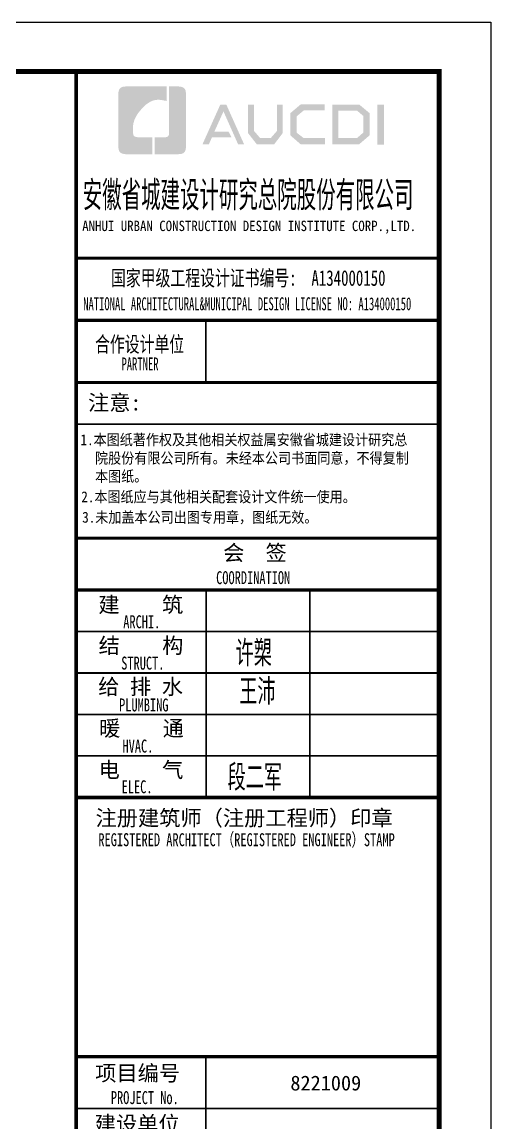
# Model space of a CAD drawing. Extents: x 3002737 to 4077523, y -995787 to -7267.
# Drawn here: x 3142492 to 3151535, y -618647 to -597432 of the extents above; entities that cross this region are included whole.
import ezdxf

# ---------------------------------------------------------------- set-up
doc = ezdxf.new("R2010")
doc.units = 0
doc.header["$LTSCALE"] = 1000
doc.header["$MEASUREMENT"] = 0
doc.layers.get('0').update_dxf_attribs({"linetype": 'CONTINUOUS'})
for name, color, linetype in [('!!电气', 1, 'CONTINUOUS'), ('PUB_TITLE', 4, 'CONTINUOUS'), ('图签文字', 4, 'CONTINUOUS')]:
    doc.layers.add(name, color=color, linetype=linetype)
doc.layers.add('图框', color=147, linetype='CONTINUOUS', lineweight=20)
doc.layers.add('图签', color=147, linetype='CONTINUOUS', lineweight=18)
doc.styles.add('HT', font='simhei.ttf')
doc.styles.add('宋体', font='', dxfattribs={"height": 4})
doc.styles.add('建筑图签-1', font='simhei.ttf', dxfattribs={"width": 0.7})
doc.styles.add('建筑图签-2', font='TXT.shx', dxfattribs={"width": 0.5, "bigfont": 'HZTXT.shx'})
doc.styles.get('宋体').set_extended_font_data('SimSun')

# ---------------------------------------------------------------- blocks, each defined once
blk = doc.blocks.new('院标1')
h = blk.add_hatch(color=150)
h.dxf.hatch_style = 1
h.set_gradient(color1=(33, 113, 253), color2=(33, 113, 253), tint=1, name='INVCURVED')
edge = h.paths.add_edge_path()
edge.add_spline(control_points=[(116373, 648379), (116379, 648379), (116382, 648379), (116391, 648379), (116391, 648379), (116391, 648379), (116616, 648379), (116616, 648379), (116616, 648379), (116616, 648379), (116616, 648054), (116616, 648054), (116616, 648054), (116616, 648054), (116108, 648054), (116108, 648054), (116108, 648054), (116028, 648054), (115963, 648111), (115963, 648199), (115963, 648199), (115963, 648199), (115963, 649215), (115963, 649215), (115963, 649215), (115963, 649295), (116018, 649360), (116108, 649360), (116108, 649360), (116108, 649360), (116897, 649360), (116897, 649360), (116897, 649360), (116897, 649360), (116897, 649080), (116897, 649080), (116897, 649080), (116897, 649080), (116566, 649140), (116356, 648859), (116356, 648859), (116245, 648719), (116240, 648545), (116247, 648466), (116247, 648466), (116254, 648386), (116247, 648466), (116247, 648466), (116247, 648466), (116247, 648466), (116258, 648374), (116373, 648379)], knot_values=[0, 0, 0, 0, 0.071429, 0.071429, 0.071429, 0.107143, 0.142857, 0.142857, 0.142857, 0.178571, 0.214286, 0.214286, 0.214286, 0.25, 0.285714, 0.285714, 0.285714, 0.321429, 0.357143, 0.357143, 0.357143, 0.392857, 0.428571, 0.428571, 0.428571, 0.464286, 0.5, 0.5, 0.5, 0.535714, 0.571429, 0.571429, 0.571429, 0.607143, 0.642857, 0.642857, 0.642857, 0.678571, 0.714286, 0.714286, 0.714286, 0.75, 0.785714, 0.785714, 0.785714, 0.821429, 0.857143, 0.857143, 0.857143, 0.928571, 1, 1, 1, 1], degree=3, periodic=0)
h = blk.add_hatch(color=150)
h.dxf.hatch_style = 1
h.set_gradient(color1=(33, 113, 253), color2=(33, 113, 253), tint=1, name='INVCURVED')
edge = h.paths.add_edge_path()
edge.add_spline(control_points=[(117268, 649215), (117268, 649215), (117268, 648199), (117268, 648199), (117268, 648199), (117268, 648114), (117212, 648054), (117123, 648054), (117123, 648054), (117123, 648054), (116663, 648054), (116663, 648054), (116663, 648054), (116663, 648054), (116663, 648379), (116663, 648379), (116663, 648379), (116663, 648379), (116865, 648379), (116865, 648379), (116865, 648379), (116907, 648379), (116941, 648413), (116941, 648455), (116941, 648455), (116941, 648455), (116941, 649360), (116941, 649360), (116941, 649360), (116941, 649360), (117123, 649360), (117123, 649360), (117123, 649360), (117204, 649360), (117268, 649306), (117268, 649215)], knot_values=[0, 0, 0, 0, 0.1, 0.1, 0.1, 0.15, 0.2, 0.2, 0.2, 0.25, 0.3, 0.3, 0.3, 0.35, 0.4, 0.4, 0.4, 0.45, 0.5, 0.5, 0.5, 0.55, 0.6, 0.6, 0.6, 0.65, 0.7, 0.7, 0.7, 0.75, 0.8, 0.8, 0.8, 0.9, 1, 1, 1, 1], degree=3, periodic=0)
blk = doc.blocks.new('A$C571341EA')
at = {"layer": 'PUB_TITLE'}
h = blk.add_hatch(color=147, dxfattribs=at)
h.paths.add_polyline_path([(5808, 39358), (5934, 39358), (5934, 38588), (5808, 38588)])
h.paths.add_polyline_path([(5056, 39242), (5056, 38716), (5416, 38716), (5540, 38823), (5540, 39141), (5420, 39242)], flags=16)
h.paths.add_polyline_path([(4938, 39360), (4938, 38598), (5460, 38598), (5659, 38768), (5659, 39196), (5463, 39360)])
h.paths.add_polyline_path([(4795, 39364), (4795, 39248), (4388, 39248), (4255, 39137), (4255, 38818), (4388, 38715), (4797, 38715), (4797, 38593), (4333, 38593), (4131, 38768), (4131, 39196), (4329, 39364)])
h.paths.add_polyline_path([(3312, 39362), (3432, 39362), (3432, 38851), (3546, 38720), (3757, 38720), (3871, 38851), (3871, 39362), (3985, 39362), (3985, 38814), (3821, 38597), (3483, 38597), (3312, 38816)])
h.paths.add_polyline_path([(2780, 39360), (2897, 39360), (3239, 38596), (3123, 38596), (2842, 39230), (2667, 38842), (2938, 38842), (2999, 38727), (2618, 38727), (2559, 38594), (2436, 38594)])
at = {"layer": '图框'}
for p, q in [((0, 36400), (7000, 36400)), ((0, 36400), (7000, 36400)), ((0, 35200), (7000, 35200))]:
    blk.add_line(p, q, dxfattribs=at)
for points, const_width in [([(0, 0), (0, 40000)], 70), ([(0, 36400), (7000, 36400)], 60), ([(0, 35200), (7000, 35200)], 60), ([(0, 35200), (7000, 35200)], 60), ([(2500, 35200), (2500, 34000)], 35), ([(0, 34000), (7000, 34000)], 60), ([(0, 34000), (7000, 34000)], 60), ([(0, 33199), (7000, 33199)], 35), ([(8, 31000), (7008, 31000)], 60), ([(8, 30000), (7008, 30000)], 70), ([(8, 30000), (7008, 30000)], 70), ([(2508, 30000), (2508, 26000)], 35), ([(4508, 30000), (4508, 26000)], 35), ([(8, 29200), (7008, 29200)], 35), ([(8, 28400), (7008, 28400)], 35), ([(8, 27600), (7008, 27600)], 35), ([(8, 26800), (7008, 26800)], 35), ([(8, 26000), (7008, 26000)], 70), ([(0, 21000), (7000, 21000)], 70), ([(0, 21000), (7000, 21000)], 70), ([(2500, 17000), (2500, 21000)], 35), ([(0, 20000), (7000, 20000)], 35)]:
    blk.add_lwpolyline(points, dxfattribs=dict(at, const_width=const_width))
blk.add_blockref('院标1', (-115149, -609649))
at = {"layer": 'PUB_TITLE', "style": 'HT', "width": 0.88}
for s, p in [('1.本图纸著作权及其他相关权益属安徽省城建设计研究总', (86, 32793)), ('院股份有限公司所有。未经本公司书面同意，不得复制', (365, 32439)), ('本图纸。', (365, 32089)), (' 2.本图纸应与其他相关配套设计文件统一使用。 ', (-25, 31692)), ('3.未加盖本公司出图专用章，图纸无效。', (118, 31298))]:
    blk.add_text(s, height=210, dxfattribs=at).set_placement(p)
at = {"layer": '图签', "color": 154, "style": '宋体'}
blk.add_text(' 8221009', height=286.7, dxfattribs=at).set_placement((3937, 20348))
at = {"layer": '图签文字', "color": 7, "style": '建筑图签-1'}
for s, height, width, p in [('安徽省城建设计研究总院股份有限公司', 500, 0.55, (128, 37377)), ('国家甲级工程设计证书编号:  A134000150', 300, 0.7, (672, 35867)), ('合作设计单位', 300, 0.7, (365, 34590))]:
    blk.add_text(s, height=height, dxfattribs=dict(at, width=width)).set_placement(p)
at = {"layer": '图签文字', "linetype": 'Continuous', "style": '建筑图签-1', "width": 0.91}
blk.add_text('ANHUI URBAN CONSTRUCTION DESIGN INSTITUTE CORP.,LTD.', height=200, dxfattribs=at).set_placement((118, 36922))
at = {"layer": '图签文字', "style": '建筑图签-1'}
for s, width, p in [('NATIONAL ARCHITECTURAL&MUNICIPAL DESIGN LICENSE NO: A134000150', 0.6, (137, 35395)), ('PARTNER', 0.6, (875, 34234)), ('COORDINATION', 0.7, (2700, 30113)), ('ARCHI.', 0.7, (909, 29262)), ('STRUCT.', 0.7, (870, 28465)), ('PLUMBING', 0.7, (829, 27658)), ('HVAC.', 0.7, (894, 26865)), ('ELEC.', 0.7, (878, 26080)), ('REGISTERED ARCHITECT（REGISTERED ENGINEER）STAMP', 0.7, (429, 25059)), ('PROJECT No.', 0.7, (670, 20085, -1799))]:
    blk.add_text(s, height=250, dxfattribs=dict(at, width=width)).set_placement(p)
at = {"layer": '图签文字', "color": 7, "style": '建筑图签-1'}
for s, p in [('注意:', (231, 33463)), ('会  签', (2835, 30568)), ('建    筑', (430, 29567)), ('结    构', (434, 28779)), ('给 排 水', (425, 27985)), ('暖    通', (443, 27182)), ('电    气', (433, 26382)), ('注册建筑师（注册工程师）印章', (375, 25454)), ('项目编号', (368, 20532)), ('建设单位', (360, 19555))]:
    blk.add_text(s, height=300, dxfattribs=at).set_placement(p)
at = {"layer": '图签文字', "color": 1, "style": '建筑图签-2', "width": 0.7}
for s, p in [('许槊', (3075, 28528)), ('王沛', (3146, 27787)), ('段二军', (2921, 26132))]:
    blk.add_text(s, height=500, dxfattribs=at).set_placement(p)

msp = doc.modelspace()

# ---------------------------------------------------------------- linework, layer by layer
at = {"layer": '图框'}
msp.add_lwpolyline([(3092134.8, -597432.4), (3151534.6, -597432.4), (3151534.6, -639386.6), (3092134.8, -639386.6)], close=True, dxfattribs=at)
at = {"layer": '图框', "const_width": 100}
msp.add_lwpolyline([(3094634.8, -638386.6), (3150534.8, -638386.6), (3150534.8, -598386.6), (3094634.8, -598386.6)], close=True, dxfattribs=at)

# ---------------------------------------------------------------- block references
at = {"layer": '!!电气'}
msp.add_blockref('A$C571341EA', (3143534.8, -638386.6), dxfattribs=at)

doc.saveas('drawing.dxf')
